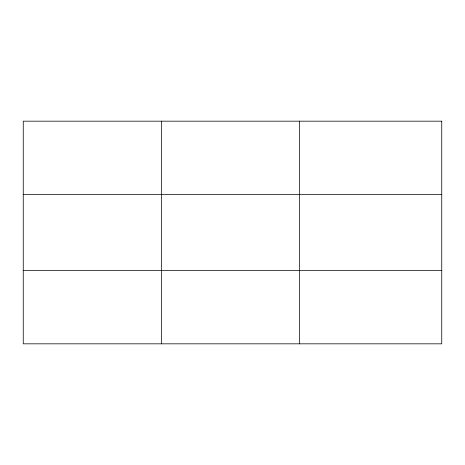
<?xml version="1.0" encoding="UTF-8"?>
<svg xmlns="http://www.w3.org/2000/svg" width="465" height="465" viewBox="0 0 465 465"><rect width="100%" height="100%" fill="white"/><g stroke="black" fill="none" stroke-linecap="round" stroke-linejoin="round"><path stroke-width="0.7" d="M161.355 343.827L161.355 121.173M299.46 343.827L299.46 121.173M23.25 194.649L441.75 194.649M23.25 270.351L441.75 270.351M441.75 121.173L23.25 121.173L23.25 343.827L441.75 343.827L441.75 121.173"/></g></svg>
